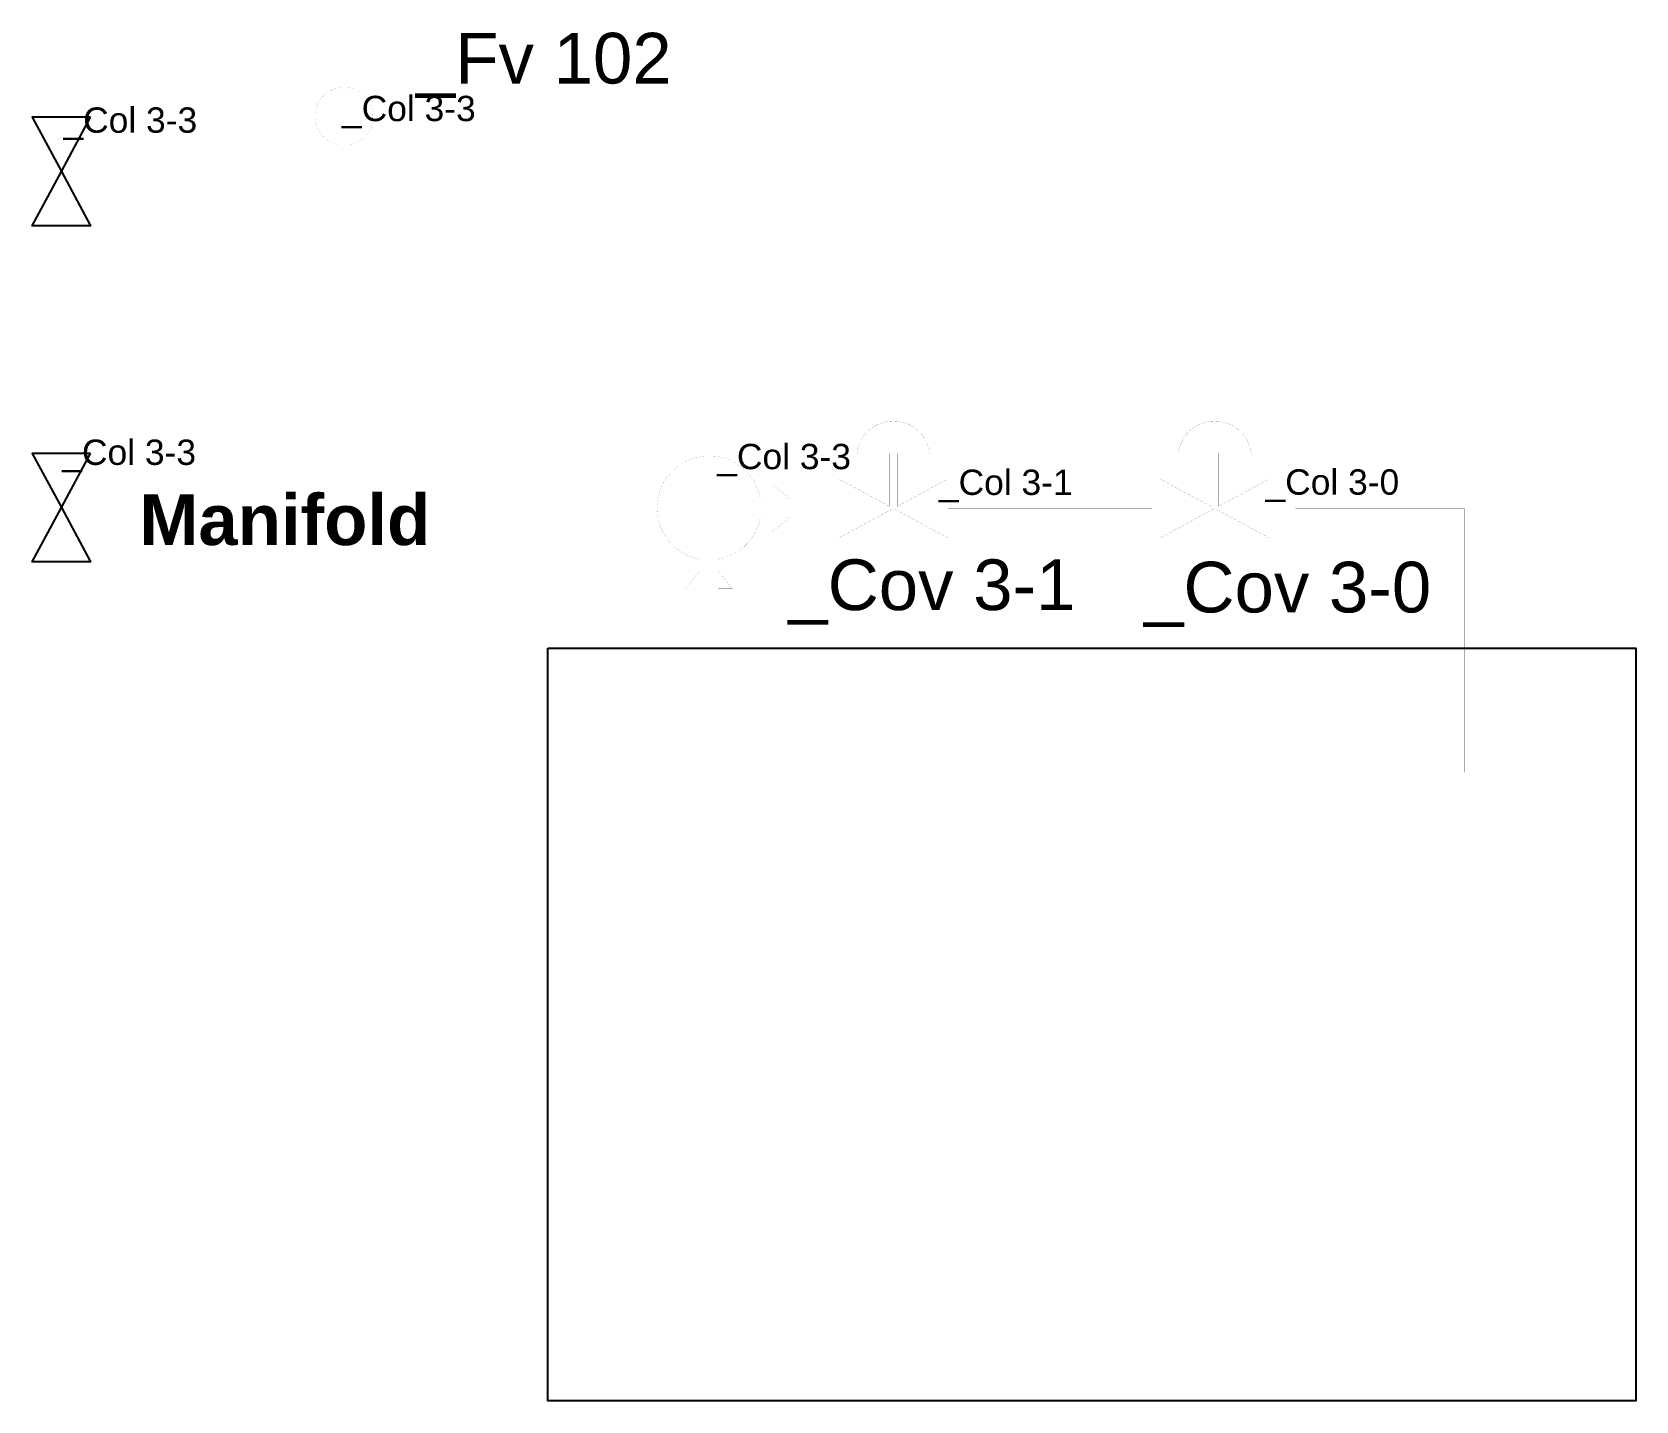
# Model space of a CAD drawing. Extents: x 78120 to 84452, y -1542 to 3861.
import ezdxf

# ---------------------------------------------------------------- set-up
doc = ezdxf.new("R2010")
doc.units = 0
doc.header["$MEASUREMENT"] = 0
for name, color, linetype in [('Omriss tanker', 20, 'CONTINUOUS'), ('Suction PS', 131, 'CONTINUOUS'), ('Symboler', 42, 'CONTINUOUS'), ('TEKST', 7, 'CONTINUOUS')]:
    doc.layers.add(name, color=color, linetype=linetype)
doc.styles.add('ARIAL', font='ARIAL.TTF', dxfattribs={"height": 12})
doc.styles.add('ARIAL BOLD', font='ARIALBD.TTF')

msp = doc.modelspace()

# ---------------------------------------------------------------- linework, layer by layer
at = {"layer": 'Omriss tanker', "linetype": 'Continuous'}
msp.add_lwpolyline([(80156.6, 1429.3), (84452, 1429.3), (84452, -1542.2), (80156.6, -1542.2)], close=True, dxfattribs=at)
at = {"layer": 'Suction PS', "linetype": 'Continuous', "const_width": 0.3}
for points in [[(82574, 1980.8), (82330.1, 1980.8), (82330.1, 2724.6), (79351.6, 2724.6), (79351.6, 3119.7), (79351.6, 2724.6), (78235.9, 2724.6), (78235.9, 3097.2), (78235.9, 2198.2), (78235.9, 2724.6), (82330.1, 2724.6), (82330.1, 1980.8), (81735.7, 1980.8), (82330.1, 1980.8)], [(81159.4, 1982.4), (81305.3, 1982.4)], [(83004.4, 1980.8), (83774, 1980.8), (83774, 939.3), (83774, 1980.8)], [(80792.6, 1512.6), (80792.6, -987.8), (80392.6, -1387.8), (80792.6, -987.8), (81192.6, -1387.8), (80792.6, -987.8)]]:
    msp.add_lwpolyline(points, close=True, dxfattribs=at)
at = {"layer": 'Symboler', "linetype": 'Continuous'}
for points, const_width in [([(79328.5, 3119.7), (79374.6, 3119.7), (79374.6, 3416.9, 9.824838), (79328.5, 3416.9)], 0.21), ([(81159.4, 1947.1), (81159.4, 2017.7), (81113.1, 2017.7), (81042.3, 2076.8), (81042.3, 2017.7), (80995.9, 2017.7, 1.926208), (80757.4, 1780.3), (80757.4, 1734.9), (80698.2, 1664.1), (80757.4, 1664.1), (80757.4, 1512.6), (80827.9, 1512.6), (80827.9, 1663.5), (80886.4, 1663.5), (80827.9, 1734.4), (80827.9, 1780.2, 0.315826), (80995.9, 1947.1), (81041.7, 1947.1), (81041.7, 1888.6), (81112.5, 1947.1)], 0.3)]:
    msp.add_lwpolyline(points, format="xyb", close=True, dxfattribs=dict(at, const_width=const_width))
at = {"layer": 'Symboler', "color": 42, "linetype": 'Continuous'}
for points in [[(78351.5, 3525.4), (78120.4, 3525.4), (78235.9, 3311.3), (78351.5, 3097.2), (78120.4, 3097.2), (78235.9, 3311.3)], [(78351.5, 2198.2), (78120.4, 2198.2), (78235.9, 1984.1), (78351.5, 1770), (78120.4, 1770), (78235.9, 1984.1)]]:
    msp.add_lwpolyline(points, close=True, dxfattribs=at)
for points in [[(81505.4, 1989, 0.402, 0.402, 0), (81505.4, 2198.4, 0.402, 0.402, 0), (81376.3, 2198.4, 0.402, 0.402, -0.884677), (81664.7, 2198.4, 0.402, 0.402, 0), (81535.6, 2198.4, 0.402, 0.402, 0), (81535.6, 1989, 0.402, 0.402, 0), (81735.7, 2097, 0, 0, 0), (81735.7, 1864.7, 0.402, 0.402, 0), (81520.5, 1980.8, 0.402, 0.402, 0), (81305.3, 1864.7, 0, 0, 0), (81305.3, 2097, 0.402, 0.402, 0)], [(82774.1, 1989, 0.402, 0.402, 0), (82774.1, 2198.4, 0.402, 0.402, 0), (82645, 2198.4, 0.402, 0.402, -0.884677), (82933.4, 2198.4, 0.402, 0.402, 0), (82804.3, 2198.4, 0.402, 0.402, 0), (82804.3, 1989, 0.402, 0.402, 0), (83004.4, 2097, 0, 0, 0), (83004.4, 1864.7, 0.402, 0.402, 0), (82789.2, 1980.8, 0.402, 0.402, 0), (82574, 1864.7, 0, 0, 0), (82574, 2097, 0.402, 0.402, 0)]]:
    msp.add_lwpolyline(points, format="xyseb", close=True, dxfattribs=at)

# ---------------------------------------------------------------- texts
at = {"layer": 'Omriss tanker', "linetype": 'Continuous', "insert": (78544.1, 2036.2), "char_height": 200, "width": 1441.283, "attachment_point": 1, "style": 'ARIAL BOLD'}
msp.add_mtext('Manifold', dxfattribs=at)
at = {"layer": 'TEKST', "linetype": 'Continuous', "style": 'ARIAL'}
for s, height, p in [('_Fv 102', 200, (79636, 3658.4)), ('_Col 3-3', 100, (79343.8, 3509.8)), ('_Col 3-3', 100, (78244.2, 3464)), ('_Col 3-3', 100, (78239.7, 2152.8)), ('_Col 3-3', 100, (80825.3, 2135.9)), ('_Col 3-1', 100, (81700.4, 2034.2)), ('_Col 3-0', 100, (82989.7, 2035.3)), ('_Cov 3-1', 200, (81105.9, 1579.6)), ('_Cov 3-0', 200, (82510.4, 1570.4))]:
    msp.add_text(s, height=height, dxfattribs=at).set_placement(p)

doc.saveas('drawing.dxf')
